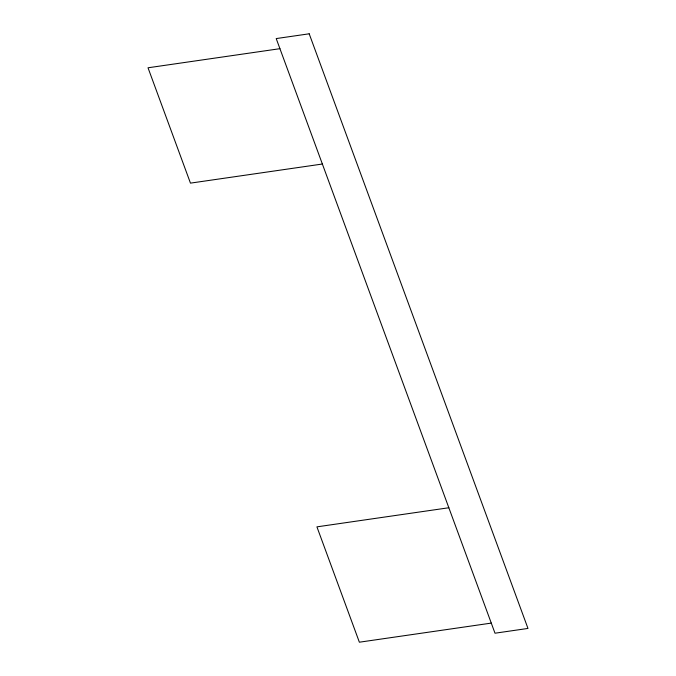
<?xml version="1.0" encoding="UTF-8"?>
<svg xmlns="http://www.w3.org/2000/svg" width="676" height="676" viewBox="0 0 676 676"><rect width="100%" height="100%" fill="white"/><g stroke="black" fill="none" stroke-linecap="round" stroke-linejoin="round"><path stroke-width="1.01" d="M279.932 48.68L148.019 67.786L190.463 183.128L322.376 164.023M448.839 507.752L316.926 526.857L359.37 642.2L491.283 623.103M309.194 33.8L276.214 38.574L495.001 633.209L527.981 628.435L309.194 33.8"/></g></svg>
